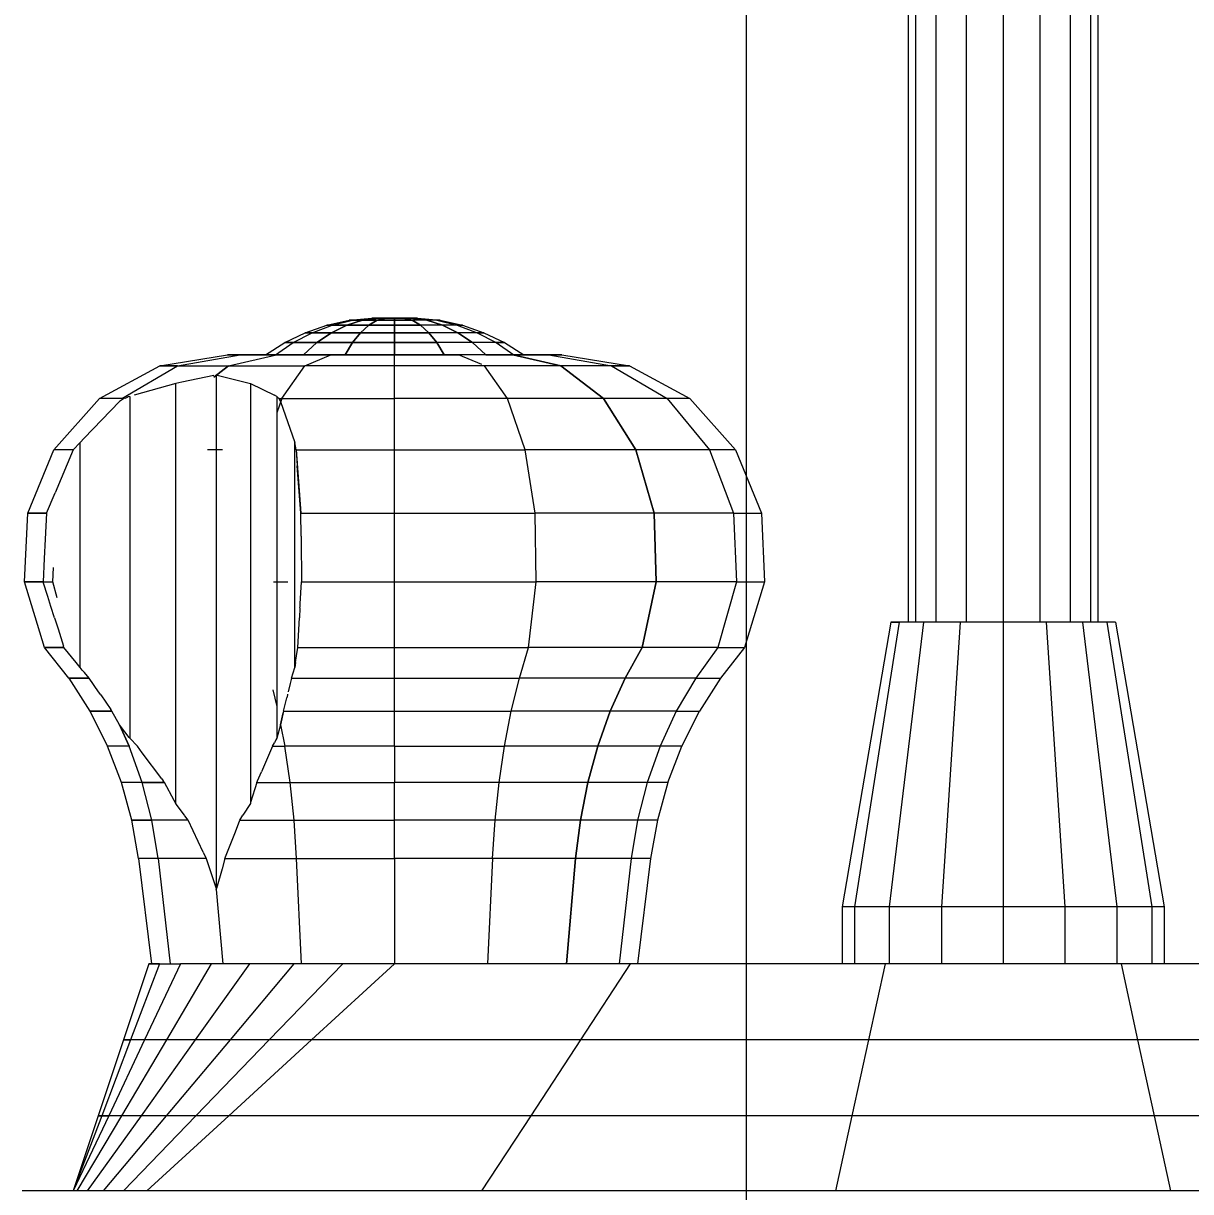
# Model space of a CAD drawing. Header units: inches. Extents: x 22 to 382261, y 22 to 371281.
# Drawn here: x 77238.6 to 77336.2, y 139758.7 to 139856.4 of the extents above; entities that cross this region are included whole.
import ezdxf

# ---------------------------------------------------------------- set-up
doc = ezdxf.new("R2010")
doc.units = ezdxf.units.IN
doc.header["$MEASUREMENT"] = 0
for name, color, linetype, lineweight in [('A-ANNO-DIMS', 211, 'Continuous', 9), ('G-IMPT', 8, 'Continuous', 9), ('Q-CASE', 31, 'Continuous', 9)]:
    doc.layers.add(name, color=color, linetype=linetype, lineweight=lineweight)
doc.styles.add('Arial_B_2', font='arialbd.ttf', dxfattribs={"height": 270.833333})
doc.dimstyles.new('2_2', dxfattribs={"dimscale": 304.8, "dimtxt": 267.818092, "dimasz": 0.227865, "dimexe": 1.377953, "dimexo": 0.0625, "dimgap": 0.287073, "dimtad": 1, "dimdec": 0, "dimzin": 0, "dimdsep": 46, "dimtxsty": 'Arial_B_2', "dimblk1": 'OBLIQUE', "dimblk2": 'OBLIQUE', "dimsah": 1, "dimcen": 0.09, "dimdle": 0.574147, "dimazin": 0, "dimtfac": 1, "dimtdec": 4, "dimtix": 1, "dimtmove": 0, "dimatfit": 3, "dimfxl": 0.574147, "dimfxlon": 1, "dimtvp": 1, "dimtolj": 1, "dimtzin": 0, "dimlwd": 18, "dimlwe": 18, "dimarcsym": 2})

# ---------------------------------------------------------------- blocks, each defined once
blk = doc.blocks.new('Modern_Vanity_9451 - Modern Vanity-784097-Section B-B')
at = {"layer": 'G-IMPT'}
for p, q in [((-11436.429, 1373.536), (-11436.429, 1225.974)), ((-11435.805, 1373.254), (-11435.805, 1225.975)), ((-11421.179, 1373.254), (-11421.179, 1225.975)), ((-11420.554, 1373.536), (-11420.554, 1225.974)), ((-11434.103, 1372.823), (-11434.103, 1225.975)), ((-11431.58, 1372.514), (-11431.58, 1225.975)), ((-11428.492, 1372.396), (-11428.492, 1225.975)), ((-11425.404, 1372.514), (-11425.404, 1225.975)), ((-11422.881, 1372.823), (-11422.881, 1225.975)), ((-11486.842, 1250.189), (-11485.04, 1250.814)), ((-11486.273, 1250.189), (-11484.608, 1250.814)), ((-11486.273, 1250.189), (-11484.608, 1250.814)), ((-11485.04, 1250.814), (-11483.176, 1251.224)), ((-11484.608, 1250.814), (-11485.04, 1250.814)), ((-11485.04, 1250.814), (-11484.608, 1250.814)), ((-11483.379, 1250.814), (-11484.654, 1250.189)), ((-11484.654, 1250.189), (-11483.379, 1250.814)), ((-11484.654, 1250.189), (-11483.379, 1250.814)), ((-11484.608, 1250.814), (-11482.887, 1251.224)), ((-11484.608, 1250.814), (-11482.887, 1251.224)), ((-11483.379, 1250.814), (-11484.608, 1250.814)), ((-11484.608, 1250.814), (-11483.379, 1250.814)), ((-11482.061, 1251.224), (-11483.379, 1250.814)), ((-11483.379, 1250.814), (-11482.061, 1251.224)), ((-11483.379, 1250.814), (-11482.061, 1251.224)), ((-11481.54, 1250.814), (-11483.379, 1250.814)), ((-11483.379, 1250.814), (-11481.54, 1250.814)), ((-11483.176, 1251.224), (-11481.278, 1251.411)), ((-11482.887, 1251.224), (-11483.176, 1251.224)), ((-11483.176, 1251.224), (-11482.887, 1251.224)), ((-11482.887, 1251.224), (-11481.132, 1251.411)), ((-11482.887, 1251.224), (-11481.132, 1251.411)), ((-11482.061, 1251.224), (-11482.887, 1251.224)), ((-11482.887, 1251.224), (-11482.061, 1251.224)), ((-11481.54, 1250.814), (-11482.23, 1250.189)), ((-11482.23, 1250.189), (-11481.54, 1250.814)), ((-11480.719, 1251.411), (-11482.061, 1251.224)), ((-11482.061, 1251.224), (-11480.719, 1251.411)), ((-11482.061, 1251.224), (-11480.719, 1251.411)), ((-11480.827, 1251.224), (-11482.061, 1251.224)), ((-11482.061, 1251.224), (-11480.827, 1251.224)), ((-11480.827, 1251.224), (-11481.54, 1250.814)), ((-11481.54, 1250.814), (-11480.827, 1251.224)), ((-11481.54, 1250.814), (-11479.37, 1250.814)), ((-11479.37, 1250.814), (-11481.54, 1250.814)), ((-11481.132, 1251.411), (-11481.278, 1251.411)), ((-11479.37, 1251.375), (-11481.278, 1251.411)), ((-11481.278, 1251.411), (-11481.132, 1251.411)), ((-11480.719, 1251.411), (-11481.132, 1251.411)), ((-11481.132, 1251.411), (-11480.719, 1251.411)), ((-11481.132, 1251.411), (-11479.37, 1251.375)), ((-11479.37, 1251.375), (-11481.132, 1251.411)), ((-11480.1, 1251.411), (-11480.827, 1251.224)), ((-11480.827, 1251.224), (-11480.1, 1251.411)), ((-11480.827, 1251.224), (-11479.37, 1251.224)), ((-11479.37, 1251.224), (-11480.827, 1251.224)), ((-11479.37, 1251.375), (-11480.719, 1251.411)), ((-11479.37, 1251.375), (-11480.719, 1251.411)), ((-11480.1, 1251.411), (-11480.719, 1251.411)), ((-11480.719, 1251.411), (-11480.1, 1251.411)), ((-11480.719, 1251.411), (-11479.37, 1251.375)), ((-11480.1, 1251.411), (-11479.37, 1251.411)), ((-11479.37, 1251.411), (-11480.1, 1251.411)), ((-11479.37, 1251.375), (-11480.1, 1251.411)), ((-11479.37, 1251.375), (-11480.1, 1251.411)), ((-11479.37, 1251.375), (-11477.463, 1251.411)), ((-11479.37, 1251.411), (-11478.64, 1251.411)), ((-11478.64, 1251.411), (-11479.37, 1251.411)), ((-11477.608, 1251.411), (-11479.37, 1251.375)), ((-11478.021, 1251.411), (-11479.37, 1251.375)), ((-11479.37, 1251.375), (-11477.608, 1251.411)), ((-11479.37, 1251.375), (-11479.37, 1251.411)), ((-11479.37, 1251.375), (-11478.64, 1251.411)), ((-11479.37, 1251.411), (-11479.37, 1251.224)), ((-11479.37, 1251.375), (-11478.64, 1251.411)), ((-11479.37, 1251.375), (-11479.37, 1251.411)), ((-11479.37, 1251.224), (-11479.37, 1251.411)), ((-11479.37, 1251.224), (-11479.37, 1250.814)), ((-11479.37, 1251.224), (-11477.914, 1251.224)), ((-11477.914, 1251.224), (-11479.37, 1251.224)), ((-11479.37, 1250.814), (-11479.37, 1251.224)), ((-11479.37, 1250.814), (-11479.37, 1250.189)), ((-11479.37, 1250.814), (-11477.201, 1250.814)), ((-11477.201, 1250.814), (-11479.37, 1250.814)), ((-11479.37, 1250.189), (-11479.37, 1250.814)), ((-11478.021, 1251.411), (-11478.64, 1251.411)), ((-11478.021, 1251.411), (-11478.64, 1251.411)), ((-11478.64, 1251.411), (-11477.914, 1251.224)), ((-11477.914, 1251.224), (-11478.64, 1251.411)), ((-11478.021, 1251.411), (-11476.679, 1251.224)), ((-11476.679, 1251.224), (-11478.021, 1251.411)), ((-11477.608, 1251.411), (-11478.021, 1251.411)), ((-11477.608, 1251.411), (-11478.021, 1251.411)), ((-11478.021, 1251.411), (-11476.679, 1251.224)), ((-11476.679, 1251.224), (-11477.914, 1251.224)), ((-11477.914, 1251.224), (-11477.201, 1250.814)), ((-11477.201, 1250.814), (-11477.914, 1251.224)), ((-11476.679, 1251.224), (-11477.914, 1251.224)), ((-11477.608, 1251.411), (-11477.463, 1251.411)), ((-11477.463, 1251.411), (-11477.608, 1251.411)), ((-11477.608, 1251.411), (-11475.854, 1251.224)), ((-11477.608, 1251.411), (-11475.854, 1251.224)), ((-11477.463, 1251.411), (-11475.564, 1251.224)), ((-11475.361, 1250.814), (-11477.201, 1250.814)), ((-11477.201, 1250.814), (-11476.511, 1250.189)), ((-11476.511, 1250.189), (-11477.201, 1250.814)), ((-11475.361, 1250.814), (-11477.201, 1250.814)), ((-11476.679, 1251.224), (-11475.361, 1250.814)), ((-11475.361, 1250.814), (-11476.679, 1251.224)), ((-11475.854, 1251.224), (-11476.679, 1251.224)), ((-11476.679, 1251.224), (-11475.361, 1250.814)), ((-11475.854, 1251.224), (-11476.679, 1251.224)), ((-11475.854, 1251.224), (-11474.132, 1250.814)), ((-11475.854, 1251.224), (-11475.564, 1251.224)), ((-11475.564, 1251.224), (-11475.854, 1251.224)), ((-11475.854, 1251.224), (-11474.132, 1250.814)), ((-11475.564, 1251.224), (-11473.701, 1250.814)), ((-11475.361, 1250.814), (-11474.087, 1250.189)), ((-11474.087, 1250.189), (-11475.361, 1250.814)), ((-11474.132, 1250.814), (-11475.361, 1250.814)), ((-11475.361, 1250.814), (-11474.087, 1250.189)), ((-11474.132, 1250.814), (-11475.361, 1250.814)), ((-11474.132, 1250.814), (-11472.467, 1250.189)), ((-11474.132, 1250.814), (-11473.701, 1250.814)), ((-11473.701, 1250.814), (-11474.132, 1250.814)), ((-11474.132, 1250.814), (-11472.467, 1250.189)), ((-11473.701, 1250.814), (-11471.898, 1250.189)), ((-11488.558, 1249.356), (-11486.842, 1250.189)), ((-11487.859, 1249.356), (-11486.273, 1250.189)), ((-11487.859, 1249.356), (-11486.273, 1250.189)), ((-11486.273, 1250.189), (-11486.842, 1250.189)), ((-11486.842, 1250.189), (-11486.273, 1250.189)), ((-11484.654, 1250.189), (-11486.273, 1250.189)), ((-11486.273, 1250.189), (-11484.654, 1250.189)), ((-11484.654, 1250.189), (-11485.867, 1249.356)), ((-11485.867, 1249.356), (-11484.654, 1250.189)), ((-11485.867, 1249.356), (-11484.654, 1250.189)), ((-11482.23, 1250.189), (-11484.654, 1250.189)), ((-11484.654, 1250.189), (-11482.23, 1250.189)), ((-11482.23, 1250.189), (-11482.886, 1249.356)), ((-11482.886, 1249.356), (-11482.23, 1250.189)), ((-11482.23, 1250.189), (-11479.37, 1250.189)), ((-11479.37, 1250.189), (-11482.23, 1250.189)), ((-11479.37, 1250.189), (-11479.37, 1249.356)), ((-11479.37, 1250.189), (-11476.511, 1250.189)), ((-11476.511, 1250.189), (-11479.37, 1250.189)), ((-11479.37, 1249.356), (-11479.37, 1250.189)), ((-11474.087, 1250.189), (-11476.511, 1250.189)), ((-11476.511, 1250.189), (-11475.854, 1249.356)), ((-11475.854, 1249.356), (-11476.511, 1250.189)), ((-11474.087, 1250.189), (-11476.511, 1250.189)), ((-11474.087, 1250.189), (-11472.873, 1249.356)), ((-11472.873, 1249.356), (-11474.087, 1250.189)), ((-11472.467, 1250.189), (-11474.087, 1250.189)), ((-11474.087, 1250.189), (-11472.873, 1249.356)), ((-11472.467, 1250.189), (-11474.087, 1250.189)), ((-11472.467, 1250.189), (-11470.881, 1249.356)), ((-11472.467, 1250.189), (-11471.898, 1250.189)), ((-11471.898, 1250.189), (-11472.467, 1250.189)), ((-11472.467, 1250.189), (-11470.881, 1249.356)), ((-11471.898, 1250.189), (-11470.182, 1249.356)), ((-11490.165, 1248.327), (-11488.558, 1249.356)), ((-11489.343, 1248.327), (-11487.859, 1249.356)), ((-11489.343, 1248.327), (-11487.859, 1249.356)), ((-11487.859, 1249.356), (-11488.558, 1249.356)), ((-11488.558, 1249.356), (-11487.859, 1249.356)), ((-11485.867, 1249.356), (-11487.859, 1249.356)), ((-11487.859, 1249.356), (-11485.867, 1249.356)), ((-11485.867, 1249.356), (-11487.003, 1248.327)), ((-11487.003, 1248.327), (-11485.867, 1249.356)), ((-11487.003, 1248.327), (-11485.867, 1249.356)), ((-11482.886, 1249.356), (-11485.867, 1249.356)), ((-11485.867, 1249.356), (-11482.886, 1249.356)), ((-11482.886, 1249.356), (-11483.501, 1248.327)), ((-11483.501, 1248.327), (-11482.886, 1249.356)), ((-11482.886, 1249.356), (-11479.37, 1249.356)), ((-11479.37, 1249.356), (-11482.886, 1249.356)), ((-11479.37, 1249.356), (-11479.37, 1248.327)), ((-11479.37, 1249.356), (-11475.854, 1249.356)), ((-11475.854, 1249.356), (-11479.37, 1249.356)), ((-11479.37, 1248.327), (-11479.37, 1249.356)), ((-11472.873, 1249.356), (-11475.854, 1249.356)), ((-11475.854, 1249.356), (-11475.239, 1248.327)), ((-11475.239, 1248.327), (-11475.854, 1249.356)), ((-11472.873, 1249.356), (-11475.854, 1249.356)), ((-11472.873, 1249.356), (-11471.737, 1248.327)), ((-11471.737, 1248.327), (-11472.873, 1249.356)), ((-11470.881, 1249.356), (-11472.873, 1249.356)), ((-11472.873, 1249.356), (-11471.737, 1248.327)), ((-11470.881, 1249.356), (-11472.873, 1249.356)), ((-11470.881, 1249.356), (-11469.397, 1248.327)), ((-11470.881, 1249.356), (-11470.182, 1249.356)), ((-11470.182, 1249.356), (-11470.881, 1249.356)), ((-11470.881, 1249.356), (-11469.397, 1248.327)), ((-11470.182, 1249.356), (-11468.575, 1248.327)), ((-11499.01, 1247.428), (-11493.34, 1248.327)), ((-11497.515, 1247.428), (-11492.277, 1248.327)), ((-11497.515, 1247.428), (-11492.277, 1248.327)), ((-11492.277, 1248.327), (-11493.34, 1248.327)), ((-11493.34, 1248.327), (-11492.277, 1248.327)), ((-11493.34, 1248.327), (-11490.165, 1248.327)), ((-11493.258, 1247.428), (-11489.248, 1248.327)), ((-11489.248, 1248.327), (-11492.277, 1248.327)), ((-11492.277, 1248.327), (-11489.248, 1248.327)), ((-11492.277, 1248.327), (-11489.343, 1248.327)), ((-11492.277, 1248.327), (-11489.343, 1248.327)), ((-11489.343, 1248.327), (-11490.165, 1248.327)), ((-11490.165, 1248.327), (-11489.343, 1248.327)), ((-11487.003, 1248.327), (-11489.343, 1248.327)), ((-11489.343, 1248.327), (-11487.003, 1248.327)), ((-11487.003, 1248.327), (-11489.248, 1248.327)), ((-11489.248, 1248.327), (-11487.003, 1248.327)), ((-11484.716, 1248.327), (-11489.248, 1248.327)), ((-11489.248, 1248.327), (-11484.716, 1248.327)), ((-11489.248, 1248.327), (-11487.003, 1248.327)), ((-11483.501, 1248.327), (-11487.003, 1248.327)), ((-11487.003, 1248.327), (-11483.501, 1248.327)), ((-11486.886, 1247.428), (-11484.716, 1248.327)), ((-11484.716, 1248.327), (-11479.37, 1248.327)), ((-11479.37, 1248.327), (-11484.716, 1248.327)), ((-11483.501, 1248.327), (-11484.716, 1248.327)), ((-11484.716, 1248.327), (-11483.501, 1248.327)), ((-11483.501, 1248.327), (-11479.37, 1248.327)), ((-11479.37, 1248.327), (-11483.501, 1248.327)), ((-11479.37, 1248.327), (-11475.239, 1248.327)), ((-11479.37, 1248.327), (-11474.024, 1248.327)), ((-11474.024, 1248.327), (-11479.37, 1248.327)), ((-11475.239, 1248.327), (-11479.37, 1248.327)), ((-11479.37, 1247.428), (-11479.37, 1248.327)), ((-11471.737, 1248.327), (-11475.239, 1248.327)), ((-11471.737, 1248.327), (-11475.239, 1248.327)), ((-11475.239, 1248.327), (-11474.024, 1248.327)), ((-11474.024, 1248.327), (-11475.239, 1248.327)), ((-11469.492, 1248.327), (-11474.024, 1248.327)), ((-11469.492, 1248.327), (-11474.024, 1248.327)), ((-11472.076, 1247.52), (-11474.024, 1248.327)), ((-11471.737, 1248.327), (-11469.492, 1248.327)), ((-11469.492, 1248.327), (-11471.737, 1248.327)), ((-11469.397, 1248.327), (-11471.737, 1248.327)), ((-11469.397, 1248.327), (-11471.737, 1248.327)), ((-11471.737, 1248.327), (-11469.492, 1248.327)), ((-11469.492, 1248.327), (-11465.482, 1247.428)), ((-11465.482, 1247.428), (-11469.492, 1248.327)), ((-11466.464, 1248.327), (-11469.492, 1248.327)), ((-11466.464, 1248.327), (-11469.492, 1248.327)), ((-11469.492, 1248.327), (-11465.482, 1247.428)), ((-11469.397, 1248.327), (-11468.575, 1248.327)), ((-11468.575, 1248.327), (-11469.397, 1248.327)), ((-11469.397, 1248.327), (-11466.464, 1248.327)), ((-11469.397, 1248.327), (-11466.464, 1248.327)), ((-11468.575, 1248.327), (-11465.4, 1248.327)), ((-11466.464, 1248.327), (-11465.4, 1248.327)), ((-11465.4, 1248.327), (-11466.464, 1248.327)), ((-11466.464, 1248.327), (-11461.225, 1247.428)), ((-11466.464, 1248.327), (-11461.225, 1247.428)), ((-11465.4, 1248.327), (-11459.73, 1247.428)), ((-11504.051, 1244.68), (-11499.01, 1247.428)), ((-11502.172, 1244.68), (-11497.515, 1247.428)), ((-11502.172, 1244.68), (-11497.515, 1247.428)), ((-11497.515, 1247.428), (-11499.01, 1247.428)), ((-11499.01, 1247.428), (-11497.515, 1247.428)), ((-11497.515, 1247.428), (-11493.258, 1247.428)), ((-11497.515, 1247.428), (-11493.258, 1247.428)), ((-11493.258, 1247.428), (-11494.499, 1246.471)), ((-11494.499, 1246.471), (-11493.258, 1247.428)), ((-11494.283, 1246.638), (-11493.258, 1247.428)), ((-11493.258, 1247.428), (-11486.886, 1247.428)), ((-11488.815, 1244.68), (-11486.886, 1247.428)), ((-11479.37, 1247.428), (-11486.886, 1247.428)), ((-11471.854, 1247.428), (-11479.37, 1247.428)), ((-11479.37, 1244.68), (-11479.37, 1247.428)), ((-11469.925, 1244.68), (-11471.854, 1247.428)), ((-11465.482, 1247.428), (-11471.854, 1247.428)), ((-11465.482, 1247.428), (-11461.918, 1244.68)), ((-11461.918, 1244.68), (-11465.482, 1247.428)), ((-11461.225, 1247.428), (-11465.482, 1247.428)), ((-11461.225, 1247.428), (-11459.73, 1247.428)), ((-11459.73, 1247.428), (-11461.225, 1247.428)), ((-11461.225, 1247.428), (-11456.568, 1244.68)), ((-11459.73, 1247.428), (-11454.689, 1244.68)), ((-11497.675, 1245.949), (-11501.154, 1244.961)), ((-11497.168, 1246.052), (-11497.675, 1245.949)), ((-11497.675, 1210.807), (-11497.675, 1245.949)), ((-11494.488, 1246.596), (-11497.168, 1246.052)), ((-11494.283, 1246.638), (-11494.283, 1203.629)), ((-11494.283, 1246.638), (-11494.111, 1246.596)), ((-11494.111, 1246.596), (-11491.437, 1245.949)), ((-11491.437, 1245.949), (-11491.437, 1210.807)), ((-11491.437, 1245.949), (-11489.429, 1244.961)), ((-11501.509, 1244.861), (-11501.641, 1244.814)), ((-11501.509, 1244.861), (-11501.509, 1216.264)), ((-11489.223, 1244.86), (-11489.429, 1244.961)), ((-11489.076, 1244.719), (-11489.223, 1244.86)), ((-11489.223, 1244.86), (-11489.223, 1216.264)), ((-11507.878, 1240.401), (-11504.051, 1244.68)), ((-11502.387, 1244.421), (-11505.336, 1241.362)), ((-11502.172, 1244.68), (-11504.051, 1244.68)), ((-11502.127, 1244.607), (-11502.387, 1244.421)), ((-11502.025, 1244.68), (-11502.127, 1244.607)), ((-11501.915, 1244.719), (-11502.025, 1244.68)), ((-11501.915, 1244.719), (-11501.762, 1244.772)), ((-11501.746, 1244.778), (-11501.762, 1244.772)), ((-11501.641, 1244.814), (-11501.746, 1244.778)), ((-11488.815, 1244.68), (-11489.227, 1243.476)), ((-11489.036, 1244.68), (-11489.076, 1244.719)), ((-11488.904, 1244.421), (-11489.036, 1244.68)), ((-11489.036, 1244.68), (-11488.815, 1244.68)), ((-11488.904, 1244.421), (-11488.815, 1244.68)), ((-11488.904, 1244.421), (-11487.709, 1241.016)), ((-11488.815, 1244.68), (-11479.37, 1244.68)), ((-11479.37, 1240.401), (-11479.37, 1244.68)), ((-11469.925, 1244.68), (-11479.37, 1244.68)), ((-11468.461, 1240.401), (-11469.925, 1244.68)), ((-11461.918, 1244.68), (-11469.925, 1244.68)), ((-11461.918, 1244.68), (-11459.212, 1240.401)), ((-11459.212, 1240.401), (-11461.918, 1244.68)), ((-11456.568, 1244.68), (-11461.918, 1244.68)), ((-11454.689, 1244.68), (-11456.568, 1244.68)), ((-11456.568, 1244.68), (-11453.032, 1240.401)), ((-11454.689, 1244.68), (-11450.862, 1240.401)), ((-11505.67, 1241.016), (-11506.24, 1240.401)), ((-11505.336, 1241.362), (-11505.67, 1241.016)), ((-11505.67, 1222.192), (-11505.67, 1241.016)), ((-11487.609, 1240.401), (-11487.709, 1241.016)), ((-11487.709, 1222.192), (-11487.709, 1241.016)), ((-11510.049, 1235.086), (-11507.878, 1240.401)), ((-11506.24, 1240.401), (-11507.878, 1240.401)), ((-11506.24, 1240.401), (-11507.767, 1236.793)), ((-11493.764, 1240.401), (-11495.016, 1240.401)), ((-11487.609, 1240.401), (-11487.212, 1235.086)), ((-11487.609, 1240.401), (-11487.508, 1239.05)), ((-11487.609, 1240.401), (-11479.37, 1240.401)), ((-11479.37, 1235.086), (-11479.37, 1240.401)), ((-11479.37, 1240.401), (-11468.461, 1240.401)), ((-11467.63, 1235.086), (-11468.461, 1240.401)), ((-11459.212, 1240.401), (-11468.461, 1240.401)), ((-11459.212, 1240.401), (-11457.677, 1235.086)), ((-11457.677, 1235.086), (-11459.212, 1240.401)), ((-11453.032, 1240.401), (-11459.212, 1240.401)), ((-11450.862, 1240.401), (-11453.032, 1240.401)), ((-11453.032, 1240.401), (-11451.027, 1235.086)), ((-11450.862, 1240.401), (-11448.691, 1235.086)), ((-11487.212, 1235.086), (-11487.508, 1239.05)), ((-11508.489, 1235.086), (-11507.767, 1236.793)), ((-11510.312, 1229.351), (-11510.049, 1235.086)), ((-11508.489, 1235.086), (-11510.049, 1235.086)), ((-11510.049, 1235.086), (-11508.489, 1235.086)), ((-11508.489, 1235.086), (-11508.592, 1232.921)), ((-11487.196, 1233.174), (-11487.212, 1235.086)), ((-11487.212, 1235.086), (-11479.37, 1235.086)), ((-11479.37, 1229.351), (-11479.37, 1235.086)), ((-11479.37, 1235.086), (-11467.63, 1235.086)), ((-11467.529, 1229.351), (-11467.63, 1235.086)), ((-11457.677, 1235.086), (-11467.63, 1235.086)), ((-11457.677, 1235.086), (-11457.491, 1229.351)), ((-11457.491, 1229.351), (-11457.677, 1235.086)), ((-11451.027, 1235.086), (-11457.677, 1235.086)), ((-11451.027, 1235.086), (-11448.691, 1235.086)), ((-11451.027, 1235.086), (-11450.784, 1229.351)), ((-11448.691, 1235.086), (-11448.428, 1229.351)), ((-11487.196, 1233.174), (-11487.194, 1232.92)), ((-11508.592, 1232.921), (-11508.669, 1231.303)), ((-11487.194, 1232.92), (-11487.164, 1229.351)), ((-11508.669, 1231.303), (-11508.762, 1229.351)), ((-11507.957, 1229.351), (-11507.906, 1230.553)), ((-11508.636, 1223.86), (-11510.312, 1229.351)), ((-11508.762, 1229.351), (-11510.312, 1229.351)), ((-11510.312, 1229.351), (-11507.957, 1229.351)), ((-11508.752, 1229.321), (-11508.762, 1229.351)), ((-11508.375, 1228.129), (-11508.752, 1229.321)), ((-11507.578, 1228.008), (-11507.957, 1229.351)), ((-11489.513, 1229.351), (-11488.307, 1229.351)), ((-11487.266, 1227.521), (-11487.164, 1229.351)), ((-11487.164, 1229.351), (-11479.37, 1229.351)), ((-11479.37, 1223.86), (-11479.37, 1229.351)), ((-11479.37, 1229.351), (-11467.529, 1229.351)), ((-11468.17, 1223.86), (-11467.529, 1229.351)), ((-11457.491, 1229.351), (-11467.529, 1229.351)), ((-11457.491, 1229.351), (-11458.676, 1223.86)), ((-11458.676, 1223.86), (-11457.491, 1229.351)), ((-11450.784, 1229.351), (-11457.491, 1229.351)), ((-11450.784, 1229.351), (-11452.332, 1223.86)), ((-11450.784, 1229.351), (-11448.428, 1229.351)), ((-11448.428, 1229.351), (-11450.104, 1223.86)), ((-11508.108, 1227.285), (-11508.375, 1228.129)), ((-11507.808, 1226.335), (-11508.108, 1227.285)), ((-11487.286, 1227.164), (-11487.279, 1227.285)), ((-11487.279, 1227.285), (-11487.266, 1227.521)), ((-11507.808, 1226.335), (-11507.519, 1225.422)), ((-11487.47, 1223.86), (-11487.332, 1226.335)), ((-11487.286, 1227.164), (-11487.332, 1226.335)), ((-11507.519, 1225.422), (-11507.057, 1223.96)), ((-11437.89, 1225.975), (-11441.954, 1202.163)), ((-11437.174, 1225.975), (-11440.929, 1202.163)), ((-11435.137, 1225.975), (-11438.011, 1202.163)), ((-11437.174, 1225.975), (-11437.89, 1225.975)), ((-11437.89, 1225.975), (-11437.174, 1225.975)), ((-11435.137, 1225.975), (-11437.174, 1225.975)), ((-11432.088, 1225.975), (-11435.137, 1225.975)), ((-11432.088, 1225.975), (-11433.644, 1202.163)), ((-11428.492, 1225.975), (-11432.088, 1225.975)), ((-11424.895, 1225.975), (-11428.492, 1225.975)), ((-11428.492, 1225.975), (-11428.492, 1202.163)), ((-11421.846, 1225.975), (-11424.895, 1225.975)), ((-11424.895, 1225.975), (-11423.34, 1202.163)), ((-11419.809, 1225.975), (-11421.846, 1225.975)), ((-11421.846, 1225.975), (-11418.973, 1202.163)), ((-11419.094, 1225.975), (-11419.809, 1225.975)), ((-11419.094, 1225.975), (-11419.809, 1225.975)), ((-11419.809, 1225.975), (-11416.055, 1202.163)), ((-11419.094, 1225.975), (-11415.03, 1202.163)), ((-11506.62, 1221.288), (-11508.636, 1223.86)), ((-11507.025, 1223.86), (-11508.636, 1223.86)), ((-11508.636, 1223.86), (-11507.025, 1223.86)), ((-11507.025, 1223.86), (-11507.057, 1223.96)), ((-11505.995, 1222.592), (-11507.025, 1223.86)), ((-11487.569, 1223.171), (-11487.47, 1223.86)), ((-11487.47, 1223.86), (-11479.37, 1223.86)), ((-11479.37, 1221.288), (-11479.37, 1223.86)), ((-11479.37, 1223.86), (-11468.17, 1223.86)), ((-11468.942, 1221.288), (-11468.17, 1223.86)), ((-11458.676, 1223.86), (-11468.17, 1223.86)), ((-11458.676, 1223.86), (-11460.102, 1221.288)), ((-11460.102, 1221.288), (-11458.676, 1223.86)), ((-11452.332, 1223.86), (-11458.676, 1223.86)), ((-11452.332, 1223.86), (-11454.195, 1221.288)), ((-11452.332, 1223.86), (-11450.104, 1223.86)), ((-11450.104, 1223.86), (-11452.12, 1221.288)), ((-11505.67, 1222.192), (-11505.995, 1222.592)), ((-11487.652, 1222.592), (-11487.709, 1222.192)), ((-11487.652, 1222.592), (-11487.569, 1223.171)), ((-11505.488, 1221.977), (-11505.67, 1222.192)), ((-11505.488, 1221.977), (-11505.314, 1221.772)), ((-11504.906, 1221.288), (-11505.314, 1221.772)), ((-11487.987, 1221.288), (-11487.709, 1222.192)), ((-11506.62, 1221.288), (-11504.866, 1218.531)), ((-11504.906, 1221.288), (-11506.62, 1221.288)), ((-11506.62, 1221.288), (-11504.906, 1221.288)), ((-11504.135, 1220.164), (-11504.906, 1221.288)), ((-11488.099, 1220.839), (-11488.268, 1220.164)), ((-11487.987, 1221.288), (-11488.099, 1220.839)), ((-11487.987, 1221.288), (-11479.37, 1221.288)), ((-11479.37, 1218.531), (-11479.37, 1221.288)), ((-11479.37, 1221.288), (-11468.942, 1221.288)), ((-11469.613, 1218.531), (-11468.942, 1221.288)), ((-11460.102, 1221.288), (-11468.942, 1221.288)), ((-11460.102, 1221.288), (-11461.342, 1218.531)), ((-11461.342, 1218.531), (-11460.102, 1221.288)), ((-11454.195, 1221.288), (-11460.102, 1221.288)), ((-11454.195, 1221.288), (-11455.815, 1218.531)), ((-11454.195, 1221.288), (-11452.12, 1221.288)), ((-11452.12, 1221.288), (-11453.874, 1218.531)), ((-11503.948, 1219.892), (-11504.135, 1220.164)), ((-11503.948, 1219.892), (-11503.109, 1218.669)), ((-11489.562, 1220.317), (-11489.223, 1218.927)), ((-11488.675, 1218.531), (-11488.394, 1219.66)), ((-11488.336, 1219.892), (-11488.394, 1219.66)), ((-11488.32, 1219.956), (-11488.336, 1219.892)), ((-11504.866, 1218.531), (-11503.392, 1215.615)), ((-11503.015, 1218.531), (-11504.866, 1218.531)), ((-11504.866, 1218.531), (-11503.015, 1218.531)), ((-11503.015, 1218.531), (-11503.109, 1218.669)), ((-11502.387, 1217.378), (-11503.015, 1218.531)), ((-11488.675, 1218.531), (-11488.904, 1217.378)), ((-11488.675, 1218.531), (-11488.7, 1218.404)), ((-11488.675, 1218.531), (-11479.37, 1218.531)), ((-11479.37, 1215.615), (-11479.37, 1218.531)), ((-11479.37, 1218.531), (-11469.613, 1218.531)), ((-11470.177, 1215.615), (-11469.613, 1218.531)), ((-11461.342, 1218.531), (-11469.613, 1218.531)), ((-11461.342, 1218.531), (-11462.384, 1215.615)), ((-11462.384, 1215.615), (-11461.342, 1218.531)), ((-11455.815, 1218.531), (-11461.342, 1218.531)), ((-11455.815, 1218.531), (-11457.177, 1215.615)), ((-11455.815, 1218.531), (-11453.874, 1218.531)), ((-11455.348, 1215.615), (-11453.874, 1218.531)), ((-11488.904, 1217.378), (-11488.7, 1218.404)), ((-11501.559, 1216.328), (-11502.387, 1217.378)), ((-11502.387, 1217.378), (-11501.564, 1215.615)), ((-11501.564, 1215.615), (-11502.387, 1217.378)), ((-11488.904, 1217.378), (-11489.223, 1216.264)), ((-11488.904, 1217.378), (-11488.563, 1215.615)), ((-11502.212, 1212.568), (-11503.392, 1215.615)), ((-11501.564, 1215.615), (-11503.392, 1215.615)), ((-11500.474, 1212.568), (-11501.564, 1215.615)), ((-11501.509, 1216.264), (-11501.559, 1216.328)), ((-11500.879, 1215.615), (-11501.509, 1216.264)), ((-11500.469, 1215.063), (-11500.879, 1215.615)), ((-11489.587, 1215.615), (-11490.514, 1213.456)), ((-11489.587, 1215.615), (-11489.427, 1215.9)), ((-11489.587, 1215.615), (-11488.563, 1215.615)), ((-11489.3, 1216.127), (-11489.427, 1215.9)), ((-11489.223, 1216.264), (-11489.3, 1216.127)), ((-11479.37, 1215.615), (-11488.563, 1215.615)), ((-11488.111, 1212.568), (-11488.563, 1215.615)), ((-11479.37, 1215.615), (-11470.177, 1215.615)), ((-11479.37, 1215.615), (-11479.37, 1212.568)), ((-11470.629, 1212.568), (-11470.177, 1215.615)), ((-11462.384, 1215.615), (-11470.177, 1215.615)), ((-11462.384, 1215.615), (-11463.218, 1212.568)), ((-11463.218, 1212.568), (-11462.384, 1215.615)), ((-11457.177, 1215.615), (-11462.384, 1215.615)), ((-11457.177, 1215.615), (-11458.267, 1212.568)), ((-11455.348, 1215.615), (-11457.177, 1215.615)), ((-11456.528, 1212.568), (-11455.348, 1215.615)), ((-11498.842, 1212.876), (-11500.469, 1215.063)), ((-11498.842, 1212.876), (-11498.719, 1212.71)), ((-11498.614, 1212.568), (-11498.719, 1212.71)), ((-11490.895, 1212.568), (-11490.834, 1212.71)), ((-11490.834, 1212.71), (-11490.514, 1213.456)), ((-11501.338, 1209.419), (-11502.212, 1212.568)), ((-11500.474, 1212.568), (-11502.212, 1212.568)), ((-11498.614, 1212.568), (-11500.474, 1212.568)), ((-11499.666, 1209.419), (-11500.474, 1212.568)), ((-11500.474, 1212.568), (-11498.614, 1212.568)), ((-11497.811, 1211.063), (-11498.614, 1212.568)), ((-11490.895, 1212.568), (-11491.41, 1210.896)), ((-11490.895, 1212.568), (-11488.111, 1212.568)), ((-11487.777, 1209.419), (-11488.111, 1212.568)), ((-11488.111, 1212.568), (-11479.37, 1212.568)), ((-11470.629, 1212.568), (-11479.37, 1212.568)), ((-11479.37, 1209.419), (-11479.37, 1212.568)), ((-11470.963, 1209.419), (-11470.629, 1212.568)), ((-11463.218, 1212.568), (-11470.629, 1212.568)), ((-11463.218, 1212.568), (-11463.836, 1209.419)), ((-11463.836, 1209.419), (-11463.218, 1212.568)), ((-11458.267, 1212.568), (-11463.218, 1212.568)), ((-11458.267, 1212.568), (-11459.074, 1209.419)), ((-11456.528, 1212.568), (-11458.267, 1212.568)), ((-11456.528, 1212.568), (-11457.402, 1209.419)), ((-11497.675, 1210.807), (-11497.811, 1211.063)), ((-11497.548, 1210.638), (-11497.675, 1210.807)), ((-11496.943, 1209.826), (-11497.548, 1210.638)), ((-11491.437, 1210.807), (-11492.051, 1209.826)), ((-11491.41, 1210.896), (-11491.437, 1210.807)), ((-11496.901, 1209.769), (-11496.943, 1209.826)), ((-11496.64, 1209.419), (-11496.901, 1209.769)), ((-11492.305, 1209.419), (-11492.051, 1209.826)), ((-11500.778, 1206.2), (-11501.338, 1209.419)), ((-11499.666, 1209.419), (-11501.338, 1209.419)), ((-11501.338, 1209.419), (-11499.666, 1209.419)), ((-11496.64, 1209.419), (-11499.666, 1209.419)), ((-11499.148, 1206.2), (-11499.666, 1209.419)), ((-11495.395, 1206.754), (-11496.64, 1209.419)), ((-11492.686, 1208.447), (-11492.305, 1209.419)), ((-11492.305, 1209.419), (-11487.777, 1209.419)), ((-11487.563, 1206.2), (-11487.777, 1209.419)), ((-11487.777, 1209.419), (-11479.37, 1209.419)), ((-11470.963, 1209.419), (-11479.37, 1209.419)), ((-11479.37, 1206.2), (-11479.37, 1209.419)), ((-11471.178, 1206.2), (-11470.963, 1209.419)), ((-11463.836, 1209.419), (-11470.963, 1209.419)), ((-11463.836, 1209.419), (-11464.233, 1206.2)), ((-11464.233, 1206.2), (-11463.836, 1209.419)), ((-11459.074, 1209.419), (-11463.836, 1209.419)), ((-11459.074, 1209.419), (-11459.592, 1206.2)), ((-11457.402, 1209.419), (-11459.074, 1209.419)), ((-11457.402, 1209.419), (-11459.074, 1209.419)), ((-11457.402, 1209.419), (-11457.962, 1206.2)), ((-11493.567, 1206.2), (-11492.686, 1208.447)), ((-11495.395, 1206.754), (-11495.136, 1206.2)), ((-11500.778, 1206.2), (-11499.69, 1197.4)), ((-11499.148, 1206.2), (-11500.778, 1206.2)), ((-11495.136, 1206.2), (-11499.148, 1206.2)), ((-11499.148, 1206.2), (-11498.143, 1197.4)), ((-11495.136, 1206.2), (-11494.304, 1203.692)), ((-11493.567, 1206.2), (-11493.802, 1205.357)), ((-11493.567, 1206.2), (-11487.563, 1206.2)), ((-11487.146, 1197.4), (-11487.563, 1206.2)), ((-11487.563, 1206.2), (-11479.37, 1206.2)), ((-11471.178, 1206.2), (-11479.37, 1206.2)), ((-11479.37, 1206.2), (-11479.37, 1197.4)), ((-11471.178, 1206.2), (-11471.594, 1197.4)), ((-11464.233, 1206.2), (-11471.178, 1206.2)), ((-11464.233, 1206.2), (-11465.002, 1197.4)), ((-11465.002, 1197.4), (-11464.233, 1206.2)), ((-11459.592, 1206.2), (-11464.233, 1206.2)), ((-11459.592, 1206.2), (-11460.597, 1197.4)), ((-11457.962, 1206.2), (-11459.592, 1206.2)), ((-11457.962, 1206.2), (-11459.05, 1197.4)), ((-11493.802, 1205.357), (-11494.266, 1203.692)), ((-11494.283, 1203.629), (-11494.266, 1203.692)), ((-11494.283, 1203.629), (-11493.739, 1197.4)), ((-11441.954, 1202.163), (-11441.954, 1197.4)), ((-11440.929, 1202.163), (-11441.954, 1202.163)), ((-11438.011, 1202.163), (-11440.929, 1202.163)), ((-11440.929, 1202.163), (-11440.929, 1197.4)), ((-11433.644, 1202.163), (-11438.011, 1202.163)), ((-11438.011, 1202.163), (-11438.011, 1197.4)), ((-11428.492, 1202.163), (-11433.644, 1202.163)), ((-11433.644, 1202.163), (-11433.644, 1197.4)), ((-11423.34, 1202.163), (-11428.492, 1202.163)), ((-11428.492, 1202.163), (-11428.492, 1197.4)), ((-11418.973, 1202.163), (-11423.34, 1202.163)), ((-11423.34, 1202.163), (-11423.34, 1197.4)), ((-11416.055, 1202.163), (-11418.973, 1202.163)), ((-11418.973, 1202.163), (-11418.973, 1197.4)), ((-11415.03, 1202.163), (-11416.055, 1202.163)), ((-11416.055, 1202.163), (-11416.055, 1197.4)), ((-11415.03, 1202.163), (-11415.03, 1197.4)), ((-11499.929, 1197.4), (-11502.046, 1191.05)), ((-11499.929, 1197.4), (-11502.046, 1191.05)), ((-11499.043, 1197.4), (-11501.456, 1191.05)), ((-11497.271, 1197.4), (-11500.275, 1191.05)), ((-11499.043, 1197.4), (-11499.929, 1197.4)), ((-11499.929, 1197.4), (-11499.043, 1197.4)), ((-11499.043, 1197.4), (-11497.271, 1197.4)), ((-11494.701, 1197.4), (-11498.46, 1191.05)), ((-11494.701, 1197.4), (-11497.271, 1197.4)), ((-11491.502, 1197.4), (-11496.041, 1191.05)), ((-11491.502, 1197.4), (-11494.701, 1197.4)), ((-11487.798, 1197.4), (-11493.134, 1191.05)), ((-11487.798, 1197.4), (-11491.502, 1197.4)), ((-11483.713, 1197.4), (-11489.852, 1191.05)), ((-11483.713, 1197.4), (-11487.798, 1197.4)), ((-11479.37, 1197.4), (-11486.31, 1191.05)), ((-11479.37, 1197.4), (-11483.713, 1197.4)), ((-11459.662, 1197.4), (-11479.37, 1197.4)), ((-11459.662, 1197.4), (-11463.825, 1191.05)), ((-11438.354, 1197.4), (-11459.662, 1197.4)), ((-11438.354, 1197.4), (-11439.742, 1191.05)), ((-11418.629, 1197.4), (-11438.354, 1197.4)), ((-11397.321, 1197.4), (-11418.629, 1197.4)), ((-11418.629, 1197.4), (-11417.242, 1191.05)), ((-11502.046, 1191.05), (-11504.162, 1184.7)), ((-11502.046, 1191.05), (-11504.162, 1184.7)), ((-11501.456, 1191.05), (-11503.867, 1184.7)), ((-11500.275, 1191.05), (-11503.277, 1184.7)), ((-11498.46, 1191.05), (-11502.216, 1184.7)), ((-11501.456, 1191.05), (-11502.046, 1191.05)), ((-11502.046, 1191.05), (-11501.456, 1191.05)), ((-11500.275, 1191.05), (-11501.456, 1191.05)), ((-11496.041, 1191.05), (-11500.577, 1184.7)), ((-11498.46, 1191.05), (-11500.275, 1191.05)), ((-11493.134, 1191.05), (-11498.465, 1184.7)), ((-11496.041, 1191.05), (-11498.46, 1191.05)), ((-11493.134, 1191.05), (-11496.041, 1191.05)), ((-11489.852, 1191.05), (-11495.986, 1184.7)), ((-11486.31, 1191.05), (-11493.243, 1184.7)), ((-11489.852, 1191.05), (-11493.134, 1191.05)), ((-11486.31, 1191.05), (-11489.852, 1191.05)), ((-11463.825, 1191.05), (-11486.31, 1191.05)), ((-11463.825, 1191.05), (-11467.984, 1184.7)), ((-11439.742, 1191.05), (-11463.825, 1191.05)), ((-11439.742, 1191.05), (-11441.128, 1184.7)), ((-11417.242, 1191.05), (-11439.742, 1191.05)), ((-11393.159, 1191.05), (-11417.242, 1191.05)), ((-11417.242, 1191.05), (-11415.856, 1184.7)), ((-11504.162, 1184.7), (-11506.259, 1178.411)), ((-11504.162, 1184.7), (-11506.259, 1178.411)), ((-11504.162, 1184.7), (-11506.259, 1178.411)), ((-11503.867, 1184.7), (-11506.256, 1178.411)), ((-11503.867, 1184.7), (-11506.256, 1178.411)), ((-11503.867, 1184.7), (-11506.256, 1178.411)), ((-11503.867, 1184.7), (-11506.256, 1178.411)), ((-11503.277, 1184.7), (-11506.251, 1178.411)), ((-11503.277, 1184.7), (-11506.251, 1178.411)), ((-11502.216, 1184.7), (-11505.935, 1178.411)), ((-11500.577, 1184.7), (-11505.068, 1178.411)), ((-11503.867, 1184.7), (-11504.162, 1184.7)), ((-11504.162, 1184.7), (-11503.867, 1184.7)), ((-11503.277, 1184.7), (-11503.867, 1184.7)), ((-11503.867, 1184.7), (-11503.277, 1184.7)), ((-11498.465, 1184.7), (-11503.743, 1178.411)), ((-11502.216, 1184.7), (-11503.277, 1184.7)), ((-11500.577, 1184.7), (-11502.216, 1184.7)), ((-11495.986, 1184.7), (-11502.057, 1178.411)), ((-11498.465, 1184.7), (-11500.577, 1184.7)), ((-11493.243, 1184.7), (-11500.106, 1178.411)), ((-11495.986, 1184.7), (-11498.465, 1184.7)), ((-11493.243, 1184.7), (-11495.986, 1184.7)), ((-11467.984, 1184.7), (-11493.243, 1184.7)), ((-11467.984, 1184.7), (-11472.101, 1178.411)), ((-11441.128, 1184.7), (-11467.984, 1184.7)), ((-11441.128, 1184.7), (-11442.5, 1178.411)), ((-11415.856, 1184.7), (-11441.128, 1184.7)), ((-11389, 1184.7), (-11415.856, 1184.7)), ((-11415.856, 1184.7), (-11414.484, 1178.411))]:
    blk.add_line(p, q, dxfattribs=at)
at = {"layer": 'Q-CASE', "flags": 128}
blk.add_lwpolyline([(-11342.617, 1178.411), (-11349.781, 1178.411), (-11357.07, 1178.411), (-11364.473, 1178.411), (-11371.979, 1178.411), (-11379.576, 1178.411), (-11387.25, 1178.411), (-11394.991, 1178.411), (-11402.785, 1178.411), (-11410.62, 1178.411), (-11418.484, 1178.411), (-11426.364, 1178.411), (-11434.247, 1178.411), (-11442.121, 1178.411), (-11449.973, 1178.411), (-11457.791, 1178.411), (-11465.562, 1178.411), (-11473.274, 1178.411), (-11480.914, 1178.411), (-11488.47, 1178.411), (-11495.931, 1178.411), (-11503.283, 1178.411), (-11510.516, 1178.411)], dxfattribs=at)
blk = doc.blocks.new('_Oblique')
at = {"color": 0, "linetype": 'ByBlock', "lineweight": -2}
blk.add_line((-0.5, -0.5), (0.5, 0.5), dxfattribs=at)
blk = doc.blocks.new('*D5267')
at = {"layer": 'A-ANNO-DIMS', "color": 0, "lineweight": 18, "transparency": 16777216}
for p, q in [((77299.043, 138705.346), (77299.043, 142955.346)), ((77218.093, 142780.346), (77719.043, 142780.346)), ((77218.093, 138880.346), (77719.043, 138880.346))]:
    blk.add_line(p, q, dxfattribs=at)
at = {"layer": 'Defpoints', "color": 0, "transparency": 16777216}
for p in [(77199.043, 142780.346), (77299.043, 142780.346), (77199.043, 138880.346)]:
    blk.add_point(p, dxfattribs=at)
at = {"layer": 'A-ANNO-DIMS', "color": 0, "lineweight": 18, "transparency": 16777216, "xscale": 69.45312499999999, "yscale": 69.45312499999999, "zscale": 69.45312499999999}
for p, rotation in [((77299.043, 142780.346), 90), ((77299.043, 138880.346), 270)]:
    blk.add_blockref('_Oblique', p, dxfattribs=dict(at, rotation=rotation))
at = {"layer": 'A-ANNO-DIMS', "color": 0, "lineweight": 18, "transparency": 16777216, "insert": (77073.17, 140830.346), "char_height": 270.8333, "width": 559.68516, "attachment_point": 5, "rotation": 90, "style": 'Arial_B_2'}
blk.add_mtext('\\A1;3900', dxfattribs=at)

msp = doc.modelspace()

# ---------------------------------------------------------------- block references
at = {"layer": 'Q-CASE'}
msp.add_blockref('Modern_Vanity_9451 - Modern Vanity-784097-Section B-B', (88749.003, 138580.346), dxfattribs=at)

# ---------------------------------------------------------------- dimensions: what is measured, and where the dimension line sits
at = {"layer": 'A-ANNO-DIMS', "lineweight": 18}
dim = msp.add_linear_dim(base=(77299.043, 142780.346), p1=(77199.043, 138880.346), p2=(77199.043, 142780.346), angle=90, dimstyle='2_2', override={"dimpost": '<>', "dimfxl": 3900}, dxfattribs=at)
dim.commit()
dim.dimension.update_dxf_attribs({"geometry": '*D5267', "text_midpoint": (77073.17, 140830.346)})

doc.saveas('drawing.dxf')
